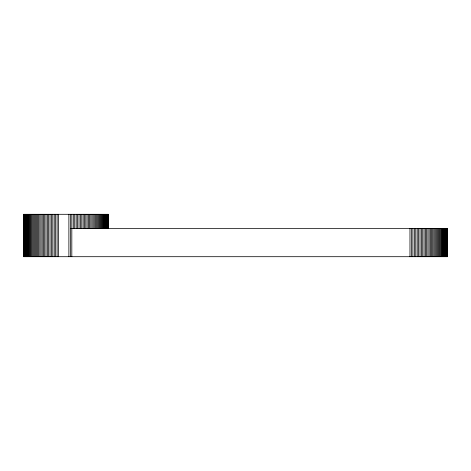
<?xml version="1.0" encoding="UTF-8"?>
<svg xmlns="http://www.w3.org/2000/svg" width="471" height="471" viewBox="0 0 471 471"><rect width="100%" height="100%" fill="white"/><g stroke="black" fill="none" stroke-linecap="round" stroke-linejoin="round"><path stroke-width="0.71" d="M108.242 214.299L23.55 214.299L23.55 256.701L447.45 256.701M70.35 228.435L447.45 228.435M447.379 228.435L447.379 256.701M447.267 228.435L447.267 256.701M447.103 228.435L447.103 256.701M446.891 228.435L446.891 256.701M446.626 228.435L446.626 256.701M446.308 228.435L446.308 256.701M445.943 228.435L445.943 256.701M445.525 228.435L445.525 256.701M445.06 228.435L445.06 256.701M444.542 228.435L444.542 256.701M443.982 228.435L443.982 256.701M443.37 228.435L443.37 256.701M442.716 228.435L442.716 256.701M442.01 228.435L442.01 256.701M441.262 228.435L441.262 256.701M440.473 228.435L440.473 256.701M439.637 228.435L439.637 256.701M438.76 228.435L438.76 256.701M437.842 228.435L437.842 256.701M436.882 228.435L436.882 256.701M435.887 228.435L435.887 256.701M434.851 228.435L434.851 256.701M433.785 228.435L433.785 256.701M432.678 228.435L432.678 256.701M431.536 228.435L431.536 256.701M430.364 228.435L430.364 256.701M429.163 228.435L429.163 256.701M427.933 228.435L427.933 256.701M426.673 228.435L426.673 256.701M425.384 228.435L425.384 256.701M424.077 228.435L424.077 256.701M422.74 228.435L422.74 256.701M421.386 228.435L421.386 256.701M420.008 228.435L420.008 256.701M418.613 228.435L418.613 256.701M417.206 228.435L417.206 256.701M415.781 228.435L415.781 256.701M414.345 228.435L414.345 256.701M412.89 228.435L412.89 256.701M411.436 228.435L411.436 256.701M409.964 228.435L409.964 256.701M108.212 214.299L108.218 228.435M108.147 214.299L108.136 228.435M108.018 214.299L108.018 228.435M107.841 214.299L107.841 228.435M107.612 214.299L107.612 228.435M107.335 214.299L107.335 228.435M106.999 214.299L106.999 228.435M106.623 214.299L106.623 228.435M106.193 214.299L106.193 228.435M105.71 214.299L105.71 228.435M105.186 214.299L105.186 228.435M104.609 214.299L104.609 228.435M103.985 214.299L103.985 228.435M103.314 214.299L103.314 228.435M102.601 214.299L102.601 228.435M101.842 214.299L101.842 228.435M101.035 214.299L101.035 228.435M100.188 214.299L100.188 228.435M99.304 214.299L99.304 228.435M98.374 214.299L98.374 228.435M97.403 214.299L97.403 228.435M96.396 214.299L96.396 228.435M95.354 214.299L95.354 228.435M94.271 214.299L94.271 228.435M93.158 214.299L93.158 228.435M92.01 214.299L92.01 228.435M90.826 214.299L90.826 228.435M89.614 214.299L89.614 228.435M88.377 214.299L88.377 228.435M87.111 214.299L87.111 228.435M85.816 214.299L85.816 228.435M84.497 214.299L84.497 228.435M83.161 214.299L83.161 228.435M81.795 214.299L81.795 228.435M80.417 214.299L80.417 228.435M79.016 214.299L79.016 228.435M77.603 214.299L77.603 228.435M76.172 214.299L76.172 228.435M74.73 214.299L74.73 228.435M73.282 214.299L73.282 228.435M71.822 214.299L71.822 256.701M70.35 214.299L70.35 256.701M68.878 214.299L68.878 256.701M58.557 214.299L58.557 256.701M57.103 214.299L57.103 256.701M55.66 214.299L55.66 256.701M54.23 214.299L54.23 256.701M52.811 214.299L52.811 256.701M51.41 214.299L51.41 256.701M50.032 214.299L50.032 256.701M48.666 214.299L48.666 256.701M47.324 214.299L47.324 256.701M46.005 214.299L46.005 256.701M44.71 214.299L44.71 256.701M43.438 214.299L43.438 256.701M42.196 214.299L42.196 256.701M40.983 214.299L40.983 256.701M39.799 214.299L39.799 256.701M38.646 214.299L38.646 256.701M37.527 214.299L37.527 256.701M36.444 214.299L36.444 256.701M35.396 214.299L35.396 256.701M34.383 214.299L34.383 256.701M33.412 214.299L33.412 256.701M32.475 214.299L32.475 256.701M31.586 214.299L31.586 256.701M30.733 214.299L30.733 256.701M29.926 214.299L29.926 256.701M29.161 214.299L29.161 256.701M28.443 214.299L28.443 256.701M27.765 214.299L27.765 256.701M27.135 214.299L27.135 256.701M26.559 214.299L26.559 256.701M26.023 214.299L26.023 256.701M25.54 214.299L25.54 256.701M25.104 214.299L25.104 256.701M24.722 214.299L24.722 256.701M24.386 214.299L24.386 256.701M24.098 214.299L24.098 256.701M23.862 214.299L23.862 256.701"/></g></svg>
